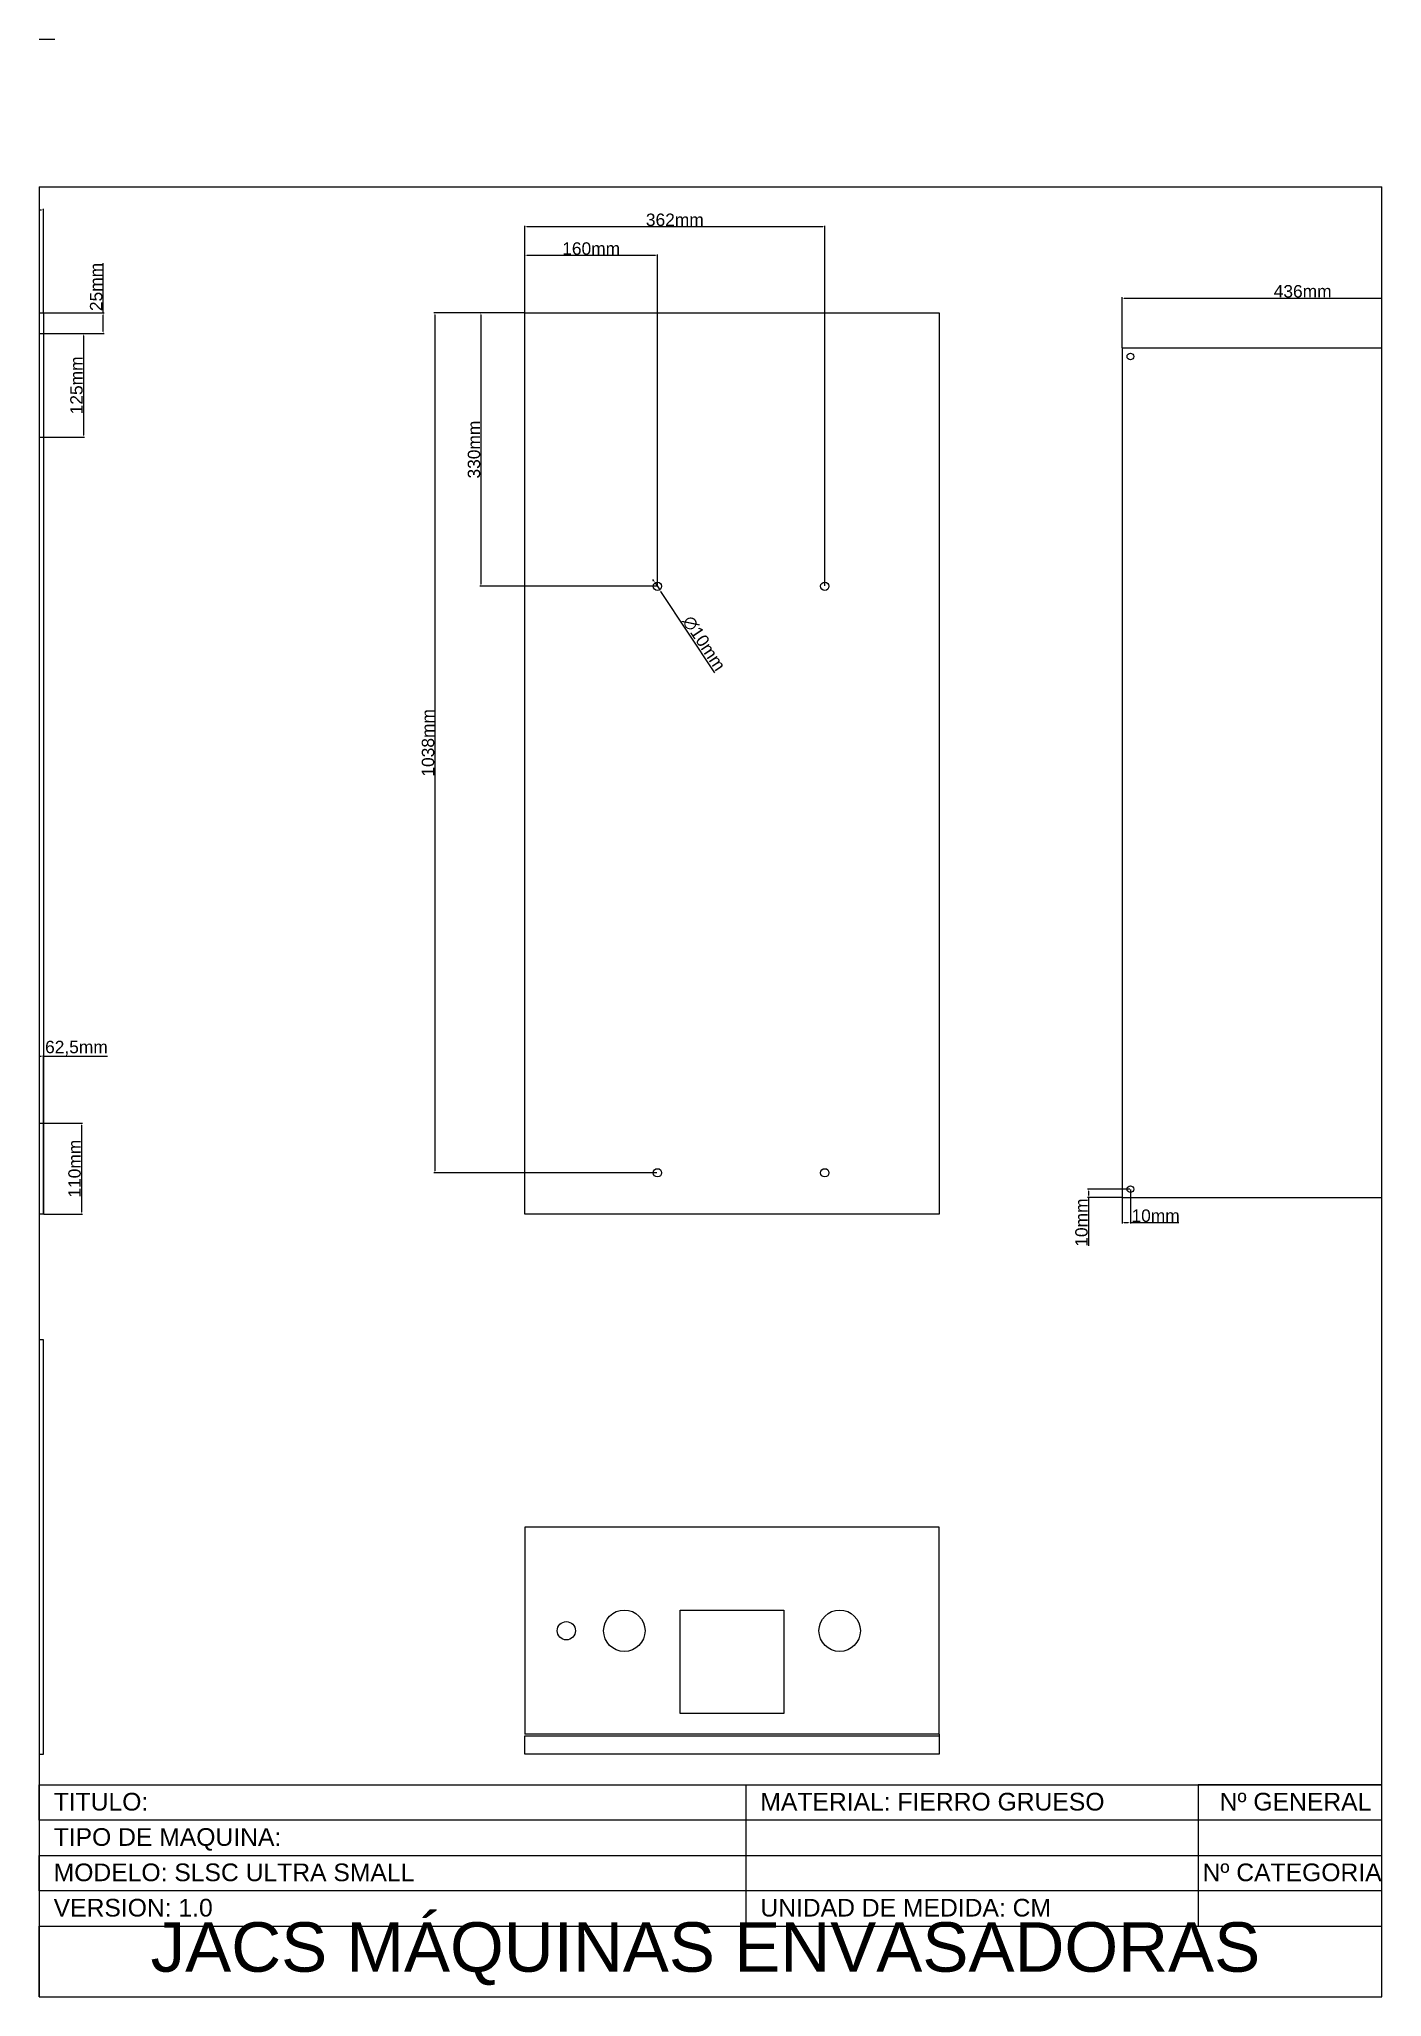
# Paper-space layout 'Layout 12' of a CAD drawing. Header units: centimetres, sheet in millimetres. Extents: x 3 to 193, y 0 to 277.
# The model-space entities are those that its viewports show. They can reach past a viewport. Long polylines and large blocks are cut down to what shows.
import ezdxf

# ---------------------------------------------------------------- set-up
doc = ezdxf.new("R2010")
doc.units = ezdxf.units.CM
doc.header["$LTSCALE"] = 0.5
doc.styles.get("Standard").update_dxf_attribs({"font": 'arial.ttf'})
doc.dimstyles.new('ISO-25', dxfattribs={"dimtxt": 15, "dimasz": 2.5, "dimexe": 1.25, "dimexo": 0.625, "dimtad": 1, "dimtxsty": 'Standard', "dimcen": 2.5, "dimclrd": 1, "dimclre": 1, "dimadec": 0, "dimazin": 0, "dimtfac": 1, "dimtmove": 0, "dimatfit": 3, "dimfxl": 1, "dimarcsym": 0})

# ---------------------------------------------------------------- blocks, each defined once
blk = doc.blocks.new('*D133')
at = {"color": 1, "lineweight": -2, "transparency": 16777216}
for p, q in [((-17773.4, 7774.4), (-17662, 7774.4)), ((-17663.2, 7771.9), (-17663.2, 7651.9)), ((-17773.4, 7649.4), (-17662, 7649.4))]:
    blk.add_line(p, q, dxfattribs=at)
at = {"color": 1, "transparency": 16777216}
for points in [[(-17663.6, 7771.9), (-17662.8, 7771.9), (-17663.2, 7774.4)], [(-17663.6, 7651.9), (-17662.8, 7651.9), (-17663.2, 7649.4)]]:
    blk.add_solid(points, dxfattribs=at)
at = {"layer": 'Defpoints', "color": 0, "transparency": 16777216}
for p in [(-17774, 7774.4), (-17774, 7649.4), (-17663.2, 7649.4)]:
    blk.add_point(p, dxfattribs=at)
at = {"color": 0, "transparency": 16777216, "insert": (-17671.5, 7711.9), "char_height": 15, "attachment_point": 5, "rotation": 90}
blk.add_mtext('125mm', dxfattribs=at)
blk = doc.blocks.new('*D134')
at = {"color": 1, "lineweight": -2, "transparency": 16777216}
for p, q in [((-17639.4, 7799.4), (-17639.4, 7859.4)), ((-17710.9, 7799.4), (-17638.1, 7799.4)), ((-17639.4, 7776.9), (-17639.4, 7796.9)), ((-17773.4, 7774.4), (-17638.1, 7774.4))]:
    blk.add_line(p, q, dxfattribs=at)
at = {"color": 1, "transparency": 16777216}
for points in [[(-17639.8, 7796.9), (-17639, 7796.9), (-17639.4, 7799.4)], [(-17639.8, 7776.9), (-17639, 7776.9), (-17639.4, 7774.4)]]:
    blk.add_solid(points, dxfattribs=at)
at = {"layer": 'Defpoints', "color": 0, "transparency": 16777216}
for p in [(-17711.5, 7799.4), (-17639.4, 7799.4), (-17774, 7774.4)]:
    blk.add_point(p, dxfattribs=at)
at = {"color": 0, "transparency": 16777216, "insert": (-17647.7, 7830.7), "char_height": 15, "attachment_point": 5, "rotation": 90}
blk.add_mtext('25mm', dxfattribs=at)
blk = doc.blocks.new('*D136')
at = {"color": 1, "lineweight": -2, "transparency": 16777216}
for p, q in [((-17961.5, 7800), (-17961.5, 7924.9)), ((-17959, 7923.7), (-17714, 7923.7)), ((-17711.5, 7800), (-17711.5, 7924.9))]:
    blk.add_line(p, q, dxfattribs=at)
at = {"color": 1, "transparency": 16777216}
for points in [[(-17959, 7924.1), (-17959, 7923.3), (-17961.5, 7923.7)], [(-17714, 7924.1), (-17714, 7923.3), (-17711.5, 7923.7)]]:
    blk.add_solid(points, dxfattribs=at)
at = {"layer": 'Defpoints', "color": 0, "transparency": 16777216}
for p in [(-17711.5, 7923.7), (-17961.5, 7799.4), (-17711.5, 7799.4)]:
    blk.add_point(p, dxfattribs=at)
at = {"color": 0, "transparency": 16777216, "insert": (-17836.5, 7932), "char_height": 15, "attachment_point": 5}
blk.add_mtext('250mm', dxfattribs=at)
blk = doc.blocks.new('*D166')
at = {"color": 1, "lineweight": -2, "transparency": 16777216}
for p, q in [((-17773.4, 6821.4), (-17664.3, 6821.4)), ((-17665.5, 6818.9), (-17665.5, 6713.9)), ((-17710.9, 6711.4), (-17664.3, 6711.4))]:
    blk.add_line(p, q, dxfattribs=at)
at = {"color": 1, "transparency": 16777216}
for points in [[(-17665.9, 6818.9), (-17665.1, 6818.9), (-17665.5, 6821.4)], [(-17665.9, 6713.9), (-17665.1, 6713.9), (-17665.5, 6711.4)]]:
    blk.add_solid(points, dxfattribs=at)
at = {"layer": 'Defpoints', "color": 0, "transparency": 16777216}
for p in [(-17774, 6821.4), (-17711.5, 6711.4), (-17665.5, 6711.4)]:
    blk.add_point(p, dxfattribs=at)
at = {"color": 0, "transparency": 16777216, "insert": (-17673.8, 6766.4), "char_height": 15, "attachment_point": 5, "rotation": 90}
blk.add_mtext('110mm', dxfattribs=at)
blk = doc.blocks.new('*D167')
at = {"color": 1, "lineweight": -2, "transparency": 16777216}
for p, q in [((-17774, 6822), (-17774, 6903.5)), ((-17771.5, 6902.3), (-17714, 6902.3)), ((-17711.5, 6712), (-17711.5, 6903.5)), ((-17711.5, 6902.3), (-17634.2, 6902.3))]:
    blk.add_line(p, q, dxfattribs=at)
at = {"color": 1, "transparency": 16777216}
for points in [[(-17771.5, 6902.7), (-17771.5, 6901.9), (-17774, 6902.3)], [(-17714, 6902.7), (-17714, 6901.9), (-17711.5, 6902.3)]]:
    blk.add_solid(points, dxfattribs=at)
at = {"layer": 'Defpoints', "color": 0, "transparency": 16777216}
for p in [(-17711.5, 6902.3), (-17774, 6821.4), (-17711.5, 6711.4)]:
    blk.add_point(p, dxfattribs=at)
at = {"color": 0, "transparency": 16777216, "insert": (-17671.6, 6911.9), "char_height": 15, "attachment_point": 5}
blk.add_mtext('62,5mm', dxfattribs=at)
blk = doc.blocks.new('*D169')
at = {"color": 1, "lineweight": -2, "transparency": 16777216}
for p, q in [((-17130.2, 7800), (-17130.2, 7869.9)), ((-16970.2, 7470), (-16970.2, 7869.9)), ((-16972.7, 7868.7), (-17127.7, 7868.7))]:
    blk.add_line(p, q, dxfattribs=at)
at = {"color": 1, "transparency": 16777216}
for points in [[(-17127.7, 7869.1), (-17127.7, 7868.3), (-17130.2, 7868.7)], [(-16972.7, 7869.1), (-16972.7, 7868.3), (-16970.2, 7868.7)]]:
    blk.add_solid(points, dxfattribs=at)
at = {"layer": 'Defpoints', "color": 0, "transparency": 16777216}
for p in [(-17130.2, 7868.7), (-17130.2, 7799.4), (-16970.2, 7469.4)]:
    blk.add_point(p, dxfattribs=at)
at = {"color": 0, "transparency": 16777216, "insert": (-17050.2, 7877), "char_height": 15, "attachment_point": 5}
blk.add_mtext('160mm', dxfattribs=at)
blk = doc.blocks.new('*D170')
at = {"color": 1, "lineweight": -2, "transparency": 16777216}
for p, q in [((-17130.2, 7800), (-17130.2, 7904.6)), ((-16770.7, 7903.4), (-17127.7, 7903.4)), ((-16768.2, 7470), (-16768.2, 7904.6))]:
    blk.add_line(p, q, dxfattribs=at)
at = {"color": 1, "transparency": 16777216}
for points in [[(-17127.7, 7903.8), (-17127.7, 7903), (-17130.2, 7903.4)], [(-16770.7, 7903.8), (-16770.7, 7903), (-16768.2, 7903.4)]]:
    blk.add_solid(points, dxfattribs=at)
at = {"layer": 'Defpoints', "color": 0, "transparency": 16777216}
for p in [(-17130.2, 7903.4), (-17130.2, 7799.4), (-16768.2, 7469.4)]:
    blk.add_point(p, dxfattribs=at)
at = {"color": 0, "transparency": 16777216, "insert": (-16949.2, 7911.7), "char_height": 15, "attachment_point": 5}
blk.add_mtext('362mm', dxfattribs=at)
blk = doc.blocks.new('*D171')
at = {"color": 1, "lineweight": -2, "transparency": 16777216}
for p, q in [((-17130.8, 7799.4), (-17184.6, 7799.4)), ((-17183.3, 7796.9), (-17183.3, 7471.9)), ((-16970.8, 7469.4), (-17184.6, 7469.4))]:
    blk.add_line(p, q, dxfattribs=at)
at = {"color": 1, "transparency": 16777216}
for points in [[(-17183.8, 7796.9), (-17182.9, 7796.9), (-17183.3, 7799.4)], [(-17183.8, 7471.9), (-17182.9, 7471.9), (-17183.3, 7469.4)]]:
    blk.add_solid(points, dxfattribs=at)
at = {"layer": 'Defpoints', "color": 0, "transparency": 16777216}
for p in [(-17130.2, 7799.4), (-17183.3, 7469.4), (-16970.2, 7469.4)]:
    blk.add_point(p, dxfattribs=at)
at = {"color": 0, "transparency": 16777216, "insert": (-17191.6, 7634.4), "char_height": 15, "attachment_point": 5, "rotation": 90}
blk.add_mtext('330mm', dxfattribs=at)
blk = doc.blocks.new('*D172')
at = {"color": 1, "lineweight": -2, "transparency": 16777216}
for p, q in [((-17130.8, 7799.4), (-17240.1, 7799.4)), ((-17238.8, 7796.9), (-17238.8, 6763.9)), ((-16970.8, 6761.4), (-17240.1, 6761.4))]:
    blk.add_line(p, q, dxfattribs=at)
at = {"color": 1, "transparency": 16777216}
for points in [[(-17239.2, 7796.9), (-17238.4, 7796.9), (-17238.8, 7799.4)], [(-17239.2, 6763.9), (-17238.4, 6763.9), (-17238.8, 6761.4)]]:
    blk.add_solid(points, dxfattribs=at)
at = {"layer": 'Defpoints', "color": 0, "transparency": 16777216}
for p in [(-17130.2, 7799.4), (-17238.8, 6761.4), (-16970.2, 6761.4)]:
    blk.add_point(p, dxfattribs=at)
at = {"color": 0, "transparency": 16777216, "insert": (-17247.1, 7280.4), "char_height": 15, "attachment_point": 5, "rotation": 90}
blk.add_mtext('1038mm', dxfattribs=at)
blk = doc.blocks.new('*D194')
at = {"color": 1, "lineweight": -2, "transparency": 16777216}
for p, q in [((-16974.4, 7475.7), (-16975.7, 7477.7)), ((-16973, 7473.6), (-16967.4, 7465.2)), ((-16900.9, 7365.1), (-16966.1, 7463.2))]:
    blk.add_line(p, q, dxfattribs=at)
at = {"color": 1, "transparency": 16777216}
for points in [[(-16974, 7475.9), (-16974.7, 7475.4), (-16973, 7473.6)], [(-16965.7, 7463.4), (-16966.4, 7462.9), (-16967.4, 7465.2)]]:
    blk.add_solid(points, dxfattribs=at)
at = {"layer": 'Defpoints', "color": 0, "transparency": 16777216}
for p in [(-16973, 7473.6), (-16967.4, 7465.2)]:
    blk.add_point(p, dxfattribs=at)
at = {"color": 0, "transparency": 16777216, "insert": (-16914, 7400.5), "char_height": 15, "attachment_point": 5, "rotation": 303.5924}
blk.add_mtext('∅10mm', dxfattribs=at)
blk = doc.blocks.new('*D229')
at = {"color": 1, "lineweight": -2, "transparency": 16777216}
for p, q in [((-16409.3, 7757.4), (-16409.3, 7818.4)), ((-16406.8, 7817.1), (-15975.8, 7817.1)), ((-15973.3, 7757.4), (-15973.3, 7818.4))]:
    blk.add_line(p, q, dxfattribs=at)
at = {"color": 1, "transparency": 16777216}
for points in [[(-16406.8, 7817.5), (-16406.8, 7816.7), (-16409.3, 7817.1)], [(-15975.8, 7817.5), (-15975.8, 7816.7), (-15973.3, 7817.1)]]:
    blk.add_solid(points, dxfattribs=at)
at = {"layer": 'Defpoints', "color": 0, "transparency": 16777216}
for p in [(-15973.3, 7817.1), (-16409.3, 7756.7), (-15973.3, 7756.7)]:
    blk.add_point(p, dxfattribs=at)
at = {"color": 0, "transparency": 16777216, "insert": (-16191.3, 7825.4), "char_height": 15, "attachment_point": 5}
blk.add_mtext('436mm', dxfattribs=at)
blk = doc.blocks.new('*D231')
at = {"color": 1, "lineweight": -2, "transparency": 16777216}
for p, q in [((-16399.9, 6741.7), (-16451.1, 6741.7)), ((-16449.9, 6739.2), (-16449.9, 6734.2)), ((-16409.9, 6731.7), (-16451.1, 6731.7)), ((-16449.9, 6731.7), (-16449.9, 6673.4))]:
    blk.add_line(p, q, dxfattribs=at)
at = {"color": 1, "transparency": 16777216}
for points in [[(-16450.3, 6739.2), (-16449.5, 6739.2), (-16449.9, 6741.7)], [(-16450.3, 6734.2), (-16449.5, 6734.2), (-16449.9, 6731.7)]]:
    blk.add_solid(points, dxfattribs=at)
at = {"layer": 'Defpoints', "color": 0, "transparency": 16777216}
for p in [(-16399.3, 6741.7), (-16449.9, 6731.7), (-16409.3, 6731.7)]:
    blk.add_point(p, dxfattribs=at)
at = {"color": 0, "transparency": 16777216, "insert": (-16458.2, 6701.3), "char_height": 15, "attachment_point": 5, "rotation": 90}
blk.add_mtext('10mm', dxfattribs=at)
blk = doc.blocks.new('*D232')
at = {"color": 1, "lineweight": -2, "transparency": 16777216}
for p, q in [((-16399.3, 6741.1), (-16399.3, 6700.1)), ((-16409.3, 6731.1), (-16409.3, 6700.1)), ((-16406.8, 6701.3), (-16401.8, 6701.3)), ((-16399.3, 6701.3), (-16340.9, 6701.3))]:
    blk.add_line(p, q, dxfattribs=at)
at = {"color": 1, "transparency": 16777216}
for points in [[(-16406.8, 6701.8), (-16406.8, 6700.9), (-16409.3, 6701.3)], [(-16401.8, 6701.8), (-16401.8, 6700.9), (-16399.3, 6701.3)]]:
    blk.add_solid(points, dxfattribs=at)
at = {"layer": 'Defpoints', "color": 0, "transparency": 16777216}
for p in [(-16399.3, 6741.7), (-16409.3, 6731.7), (-16399.3, 6701.3)]:
    blk.add_point(p, dxfattribs=at)
at = {"color": 0, "transparency": 16777216, "insert": (-16368.8, 6709.6), "char_height": 15, "attachment_point": 5}
blk.add_mtext('10mm', dxfattribs=at)

msp = doc.modelspace()

# ---------------------------------------------------------------- linework, layer by layer
for p, q in [((-17961.515, 7799.41), (-17711.515, 7799.41)), ((-17711.515, 7799.41), (-17711.515, 6711.41)), ((-17130.204, 7799.41), (-16682.704, 7799.41)), ((-17130.204, 6711.41), (-17130.204, 7799.41)), ((-17130.204, 7799.41), (-16630.204, 7799.41)), ((-17130.204, 7799.41), (-17055.204, 7799.41)), ((-16630.204, 7799.41), (-16630.204, 6711.41)), ((-16409.267, 7756.729), (-16409.267, 6731.729)), ((-15973.267, 7756.729), (-16409.267, 7756.729)), ((-17711.515, 6711.41), (-17961.515, 6711.41)), ((-16630.204, 6711.41), (-17130.204, 6711.41)), ((-16409.267, 6731.729), (-15973.267, 6731.729)), ((-16409.267, 6731.729), (-16399.267, 6731.729)), ((-17711.515, 6559.644), (-17961.515, 6559.644)), ((-17711.515, 6059.644), (-17711.515, 6559.644)), ((-16630.204, 6333.644), (-17130.204, 6333.644)), ((-17130.204, 6333.644), (-17130.204, 6083.644)), ((-16630.204, 6083.644), (-16630.204, 6333.644)), ((-17130.204, 6258.644), (-17130.204, 6208.644)), ((-16942.704, 6233.644), (-16817.704, 6233.644)), ((-16942.704, 6108.644), (-16942.704, 6233.644)), ((-16817.704, 6233.644), (-16817.704, 6108.644)), ((-16817.704, 6108.644), (-16942.704, 6108.644)), ((-16630.204, 6083.644), (-17130.204, 6083.644)), ((-17130.204, 6059.644), (-17130.204, 6081.644)), ((-17130.204, 6081.644), (-16630.204, 6081.644)), ((-16630.204, 6083.644), (-16630.204, 6081.644)), ((-16630.204, 6081.644), (-16630.204, 6059.644)), ((-17961.515, 6059.644), (-17711.515, 6059.644)), ((-16630.204, 6059.644), (-17130.204, 6059.644))]:
    msp.add_line(p, q)
for centre, radius in [((-16399.267, 7746.729), 4), ((-16970.204, 7469.41), 5), ((-16768.204, 7469.41), 5), ((-16970.204, 6761.41), 5), ((-16768.204, 6761.41), 5), ((-16399.267, 6741.729), 4), ((-17080.204, 6208.644), 11), ((-17010.204, 6208.644), 25), ((-16750.204, 6208.644), 25)]:
    msp.add_circle(centre, radius)

# ---------------------------------------------------------------- dimensions: what is measured, and where the dimension line sits
for base, p1, p2, picture, middle in [((-17711.515, 7923.668), (-17961.515, 7799.41), (-17711.515, 7799.41), '*D136', (-17836.515, 7931.951)), ((-17130.204, 7903.371), (-16768.204, 7469.41), (-17130.204, 7799.41), '*D170', (-16949.204, 7911.66)), ((-17130.204, 7868.686), (-16970.204, 7469.41), (-17130.204, 7799.41), '*D169', (-17050.204, 7876.969)), ((-15973.267, 7817.104), (-16409.267, 7756.729), (-15973.267, 7756.729), '*D229', (-16191.267, 7825.392)), ((-17711.515, 6902.271), (-17774.015, 6821.41), (-17711.515, 6711.41), '*D167', (-17671.611, 6911.911)), ((-16399.267, 6701.341), (-16409.267, 6731.729), (-16399.267, 6741.729), '*D232', (-16368.848, 6709.625))]:
    dim = msp.add_linear_dim(base=base, p1=p1, p2=p2, dimstyle='ISO-25', override={"dimpost": 'mm'})
    dim.commit()
    dim.dimension.update_dxf_attribs({"geometry": picture, "text_midpoint": middle})
for base, p1, p2, picture, middle in [((-17639.399, 7799.41), (-17774.015, 7774.41), (-17711.515, 7799.41), '*D134', (-17647.683, 7830.662)), ((-17238.833, 6761.41), (-17130.204, 7799.41), (-16970.204, 6761.41), '*D172', (-17247.122, 7280.41)), ((-17183.345, 7469.41), (-17130.204, 7799.41), (-16970.204, 7469.41), '*D171', (-17191.633, 7634.41)), ((-17663.212, 7649.41), (-17774.015, 7774.41), (-17774.015, 7649.41), '*D133', (-17671.496, 7711.91)), ((-17665.52, 6711.41), (-17774.015, 6821.41), (-17711.515, 6711.41), '*D166', (-17673.804, 6766.41)), ((-16449.874, 6731.729), (-16399.267, 6741.729), (-16409.267, 6731.729), '*D231', (-16458.157, 6701.31))]:
    dim = msp.add_linear_dim(base=base, p1=p1, p2=p2, angle=90, dimstyle='ISO-25', override={"dimpost": 'mm'})
    dim.commit()
    dim.dimension.update_dxf_attribs({"geometry": picture, "text_midpoint": middle})
dim = msp.add_diameter_dim_2p(p1=(-16972.97, 7473.575), p2=(-16967.438, 7465.245), dimstyle='ISO-25', override={"dimpost": 'mm'})
dim.commit()
dim.dimension.update_dxf_attribs({"geometry": '*D194', "text_midpoint": (-16921.246, 7395.701), "dimtype": 163})

psp = doc.layouts.new('Layout 12')

# ---------------------------------------------------------------- linework, layer by layer
for p, q in [((3.11, 276.94), (5.31, 276.94)), ((3.11, 256.06), (3.11, -0.06)), ((3.11, 256.06), (193.11, 256.06)), ((193.11, -0.06), (193.11, 256.06)), ((3.11, 24.94), (3.11, 29.94)), ((3.11, 29.94), (193.11, 29.94)), ((3.11, 29.94), (103.11, 29.94)), ((103.11, 29.94), (103.11, 9.94)), ((193.11, 29.94), (167.11, 29.94)), ((167.11, 29.94), (167.11, 9.94)), ((193.11, 29.94), (168.11, 29.94)), ((193.11, 24.94), (3.11, 24.94)), ((193.11, 19.94), (193.11, 24.94)), ((3.11, 14.94), (3.11, 19.94)), ((3.11, 19.94), (193.11, 19.94)), ((193.11, 14.94), (3.11, 14.94)), ((193.11, 9.94), (193.11, 14.94)), ((3.11, -0.06), (3.11, 9.94)), ((3.11, 9.94), (193.11, 9.94)), ((3.11, -0.06), (193.11, -0.06))]:
    psp.add_line(p, q)

# ---------------------------------------------------------------- texts
at = {"attachment_point": 1}
for s, width, insert, char_height in [('TITULO: ', 100, (5.16, 28.81), 2.5), ('MATERIAL: FIERRO GRUESO', 100, (105.16, 28.81), 2.5), ('Nº GENERAL', 100, (170.16, 28.81), 2.5), ('TIPO DE MAQUINA: ', 100, (5.16, 23.81), 2.5), ('MODELO: SLSC ULTRA SMALL', 100, (5.16, 18.81), 2.5), ('Nº CATEGORIA', 100, (167.74, 18.81), 2.5), ('VERSION: 1.0', 100, (5.16, 13.81), 2.5), ('    JACS MÁQUINAS ENVASADORAS', 186.3441, (8.01, 10.5), 7), ('UNIDAD DE MEDIDA: CM', 100, (105.16, 13.81), 2.5)]:
    psp.add_mtext_dynamic_manual_height_columns(s, width=width, gutter_width=12.5, heights=[0], dxfattribs=dict(at, insert=insert, char_height=char_height))

# ---------------------------------------------------------------- viewports
at = {"layer": '0', "view_target_point": (-247.019, -525.705)}
psp.add_viewport(center=(98.11, 143), size=(190, 226.121), view_center_point=(-16659.096, 7512.855), view_height=1929.0601, dxfattribs=at)

doc.saveas('drawing.dxf')
